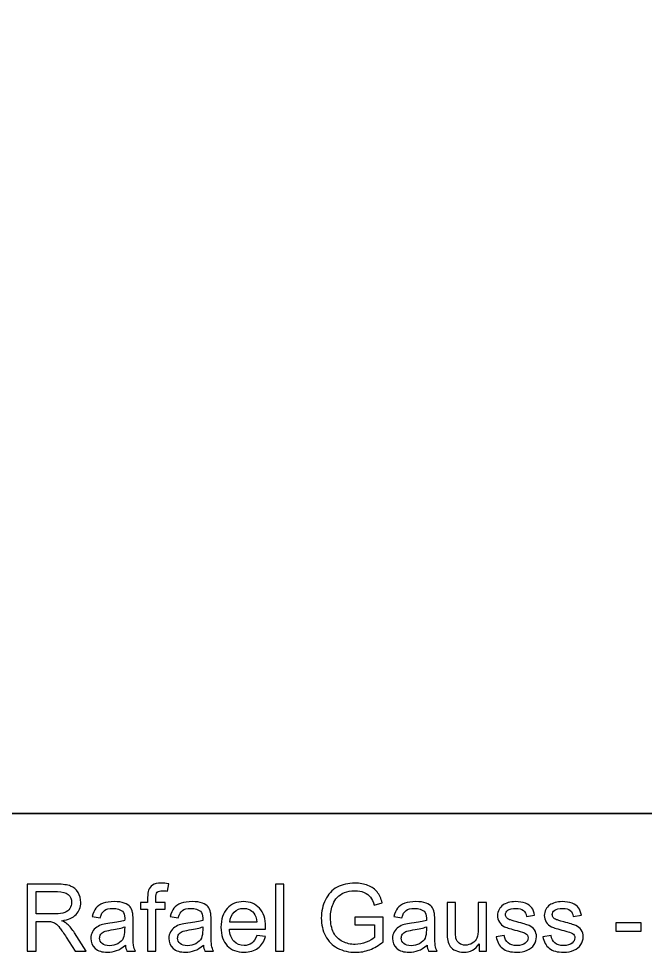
# Model space of a CAD drawing. Header units: centimetres. Extents: x -18.3 to 18.6, y -13.4 to 12.4.
# Drawn here: x -4.46 to -0.23, y -13.25 to -6.94 of the extents above; entities that cross this region are included whole.
import ezdxf

# ---------------------------------------------------------------- set-up
doc = ezdxf.new("R2010")
doc.units = ezdxf.units.CM
doc.header["$MEASUREMENT"] = 0
doc.layers.add('Camada 1', color=7, linetype='Continuous')
doc.layers.add('layer 1', color=7, linetype='Continuous')

msp = doc.modelspace()

# ---------------------------------------------------------------- linework, layer by layer
at = {"layer": 'Camada 1', "color": 250, "lineweight": 35}
for points in [[(-18.25491, 10.43513), (-18.15603, 11.52576), (-17.2489, 12.38719), (-16.15374, 12.38719), (-16.15374, 12.38719), (-16.15374, 12.38719), (12.33478, 12.38719), (12.33478, 12.38719), (12.33478, 12.38719), (13.49546, 12.38719), (14.44508, 11.41972), (14.44508, 10.23722), (14.44508, 10.23722), (14.44508, 10.23722), (14.43758, -10.43091), (14.43758, -10.43091)], [(14.44509, -10.36075), (14.34621, -11.45138), (13.43908, -12.31281), (12.34392, -12.31281), (12.34392, -12.31281), (12.34392, -12.31281), (-16.1446, -12.31281), (-16.1446, -12.31281), (-16.1446, -12.31281), (-17.30528, -12.31281), (-18.2549, -11.34534), (-18.2549, -10.16284), (-18.2549, -10.16284), (-18.2549, -10.16284), (-18.25491, 10.43513), (-18.25491, 10.43513)]]:
    msp.add_open_spline(points, degree=3, knots=[0, 0, 0, 0, 0.2, 0.2, 0.2, 0.2, 0.4, 0.4, 0.4, 0.4, 0.6, 0.6, 0.6, 0.6, 1, 1, 1, 1], dxfattribs=at)
at = {"layer": 'layer 1', "color": 251}
for points, knots in [([(-4.40631, -13.24419), (-4.40631, -13.24419), (-4.40631, -12.79103), (-4.40631, -12.79103), (-4.40631, -12.79103), (-4.40631, -12.79103), (-4.20547, -12.79103), (-4.20547, -12.79103), (-4.20547, -12.79103), (-4.16507, -12.79103), (-4.13437, -12.79514), (-4.11338, -12.80326), (-4.11338, -12.80326), (-4.09239, -12.81139), (-4.07561, -12.82573), (-4.06306, -12.8463), (-4.06306, -12.8463), (-4.05051, -12.86687), (-4.04429, -12.88965), (-4.04429, -12.91455), (-4.04429, -12.91455), (-4.04429, -12.94672), (-4.05473, -12.97383), (-4.07551, -12.99588), (-4.07551, -12.99588), (-4.09629, -13.01792), (-4.12836, -13.03185), (-4.17182, -13.03786), (-4.17182, -13.03786), (-4.15589, -13.04546), (-4.14386, -13.05305), (-4.13564, -13.06044), (-4.13564, -13.06044), (-4.11813, -13.07647), (-4.10156, -13.09662), (-4.08606, -13.12077), (-4.08606, -13.12077), (-4.08606, -13.12077), (-4.00768, -13.24419), (-4.00768, -13.24419), (-4.00768, -13.24419), (-4.00768, -13.24419), (-4.08258, -13.24419), (-4.08258, -13.24419), (-4.08258, -13.24419), (-4.08258, -13.24419), (-4.14249, -13.14989), (-4.14249, -13.14989), (-4.14249, -13.14989), (-4.1599, -13.12257), (-4.17435, -13.10179), (-4.18564, -13.08733), (-4.18564, -13.08733), (-4.19703, -13.07288), (-4.20715, -13.06286), (-4.21612, -13.05706), (-4.21612, -13.05706), (-4.22498, -13.05136), (-4.23416, -13.04735), (-4.24344, -13.04503), (-4.24344, -13.04503), (-4.25019, -13.04366), (-4.26127, -13.04292), (-4.27677, -13.04292), (-4.27677, -13.04292), (-4.27677, -13.04292), (-4.34618, -13.04292), (-4.34618, -13.04292), (-4.34618, -13.04292), (-4.34618, -13.04292), (-4.34618, -13.24419), (-4.34618, -13.24419), (-4.34618, -13.24419), (-4.34618, -13.24419), (-4.40631, -13.24419), (-4.40631, -13.24419)], [0, 0, 0, 0, 0.05, 0.05, 0.05, 0.05, 0.1, 0.1, 0.1, 0.1, 0.15, 0.15, 0.15, 0.15, 0.2, 0.2, 0.2, 0.2, 0.25, 0.25, 0.25, 0.25, 0.3, 0.3, 0.3, 0.3, 0.35, 0.35, 0.35, 0.35, 0.4, 0.4, 0.4, 0.4, 0.45, 0.45, 0.45, 0.45, 0.5, 0.5, 0.5, 0.5, 0.55, 0.55, 0.55, 0.55, 0.6, 0.6, 0.6, 0.6, 0.65, 0.65, 0.65, 0.65, 0.7, 0.7, 0.7, 0.7, 0.75, 0.75, 0.75, 0.75, 0.8, 0.8, 0.8, 0.8, 0.85, 0.85, 0.85, 0.85, 0.9, 0.9, 0.9, 0.9, 1, 1, 1, 1]), ([(-3.59218, -13.24419), (-3.59218, -13.24419), (-3.59218, -12.95875), (-3.59218, -12.95875), (-3.59218, -12.95875), (-3.59218, -12.95875), (-3.64154, -12.95875), (-3.64154, -12.95875), (-3.64154, -12.95875), (-3.64154, -12.95875), (-3.64154, -12.91571), (-3.64154, -12.91571), (-3.64154, -12.91571), (-3.64154, -12.91571), (-3.59218, -12.91571), (-3.59218, -12.91571), (-3.59218, -12.91571), (-3.59218, -12.91571), (-3.59218, -12.8809), (-3.59218, -12.8809), (-3.59218, -12.8809), (-3.59218, -12.85885), (-3.59028, -12.8425), (-3.58638, -12.83185), (-3.58638, -12.83185), (-3.581, -12.8175), (-3.57171, -12.80579), (-3.55821, -12.79683), (-3.55821, -12.79683), (-3.54481, -12.78786), (-3.52593, -12.78343), (-3.50167, -12.78343), (-3.50167, -12.78343), (-3.48595, -12.78343), (-3.46865, -12.78533), (-3.44967, -12.78902), (-3.44967, -12.78902), (-3.44967, -12.78902), (-3.458, -12.83776), (-3.458, -12.83776), (-3.458, -12.83776), (-3.4696, -12.83575), (-3.48047, -12.8347), (-3.49081, -12.8347), (-3.49081, -12.8347), (-3.50768, -12.8347), (-3.5196, -12.83828), (-3.52667, -12.84546), (-3.52667, -12.84546), (-3.53363, -12.85263), (-3.53711, -12.86603), (-3.53711, -12.88565), (-3.53711, -12.88565), (-3.53711, -12.88565), (-3.53711, -12.91571), (-3.53711, -12.91571), (-3.53711, -12.91571), (-3.53711, -12.91571), (-3.47319, -12.91571), (-3.47319, -12.91571), (-3.47319, -12.91571), (-3.47319, -12.91571), (-3.47319, -12.95875), (-3.47319, -12.95875), (-3.47319, -12.95875), (-3.47319, -12.95875), (-3.53648, -12.95875), (-3.53648, -12.95875), (-3.53648, -12.95875), (-3.53648, -12.95875), (-3.53648, -13.24419), (-3.53648, -13.24419), (-3.53648, -13.24419), (-3.53648, -13.24419), (-3.59218, -13.24419), (-3.59218, -13.24419)], [0, 0, 0, 0, 0.05, 0.05, 0.05, 0.05, 0.1, 0.1, 0.1, 0.1, 0.15, 0.15, 0.15, 0.15, 0.2, 0.2, 0.2, 0.2, 0.25, 0.25, 0.25, 0.25, 0.3, 0.3, 0.3, 0.3, 0.35, 0.35, 0.35, 0.35, 0.4, 0.4, 0.4, 0.4, 0.45, 0.45, 0.45, 0.45, 0.5, 0.5, 0.5, 0.5, 0.55, 0.55, 0.55, 0.55, 0.6, 0.6, 0.6, 0.6, 0.65, 0.65, 0.65, 0.65, 0.7, 0.7, 0.7, 0.7, 0.75, 0.75, 0.75, 0.75, 0.8, 0.8, 0.8, 0.8, 0.85, 0.85, 0.85, 0.85, 0.9, 0.9, 0.9, 0.9, 1, 1, 1, 1]), ([(-2.72689, -13.24419), (-2.72689, -13.24419), (-2.72689, -12.79103), (-2.72689, -12.79103), (-2.72689, -12.79103), (-2.72689, -12.79103), (-2.6712, -12.79103), (-2.6712, -12.79103), (-2.6712, -12.79103), (-2.6712, -12.79103), (-2.6712, -13.24419), (-2.6712, -13.24419), (-2.6712, -13.24419), (-2.6712, -13.24419), (-2.72689, -13.24419), (-2.72689, -13.24419)], [0, 0, 0, 0, 0.2, 0.2, 0.2, 0.2, 0.4, 0.4, 0.4, 0.4, 0.6, 0.6, 0.6, 0.6, 1, 1, 1, 1]), ([(-2.19019, -13.06634), (-2.19019, -13.06634), (-2.19019, -13.01318), (-2.19019, -13.01318), (-2.19019, -13.01318), (-2.19019, -13.01318), (-1.99842, -13.01318), (-1.99842, -13.01318), (-1.99842, -13.01318), (-1.99842, -13.01318), (-1.99842, -13.18111), (-1.99842, -13.18111), (-1.99842, -13.18111), (-2.02785, -13.20453), (-2.05823, -13.22225), (-2.08956, -13.23406), (-2.08956, -13.23406), (-2.12089, -13.24588), (-2.15306, -13.25178), (-2.18597, -13.25178), (-2.18597, -13.25178), (-2.23049, -13.25178), (-2.27089, -13.24229), (-2.30728, -13.2232), (-2.30728, -13.2232), (-2.34357, -13.20421), (-2.3711, -13.17657), (-2.38956, -13.1406), (-2.38956, -13.1406), (-2.40812, -13.10453), (-2.41741, -13.06423), (-2.41741, -13.01982), (-2.41741, -13.01982), (-2.41741, -12.97573), (-2.40823, -12.93459), (-2.38977, -12.8963), (-2.38977, -12.8963), (-2.37131, -12.85811), (-2.34483, -12.82974), (-2.31023, -12.81128), (-2.31023, -12.81128), (-2.27563, -12.79271), (-2.23576, -12.78343), (-2.19061, -12.78343), (-2.19061, -12.78343), (-2.15791, -12.78343), (-2.12827, -12.78871), (-2.10179, -12.79936), (-2.10179, -12.79936), (-2.07532, -12.81001), (-2.05454, -12.82478), (-2.03956, -12.84366), (-2.03956, -12.84366), (-2.02447, -12.86265), (-2.01308, -12.88744), (-2.00528, -12.91792), (-2.00528, -12.91792), (-2.00528, -12.91792), (-2.05939, -12.93269), (-2.05939, -12.93269), (-2.05939, -12.93269), (-2.06625, -12.9097), (-2.07469, -12.89155), (-2.08471, -12.87826), (-2.08471, -12.87826), (-2.09483, -12.86508), (-2.10918, -12.85453), (-2.12795, -12.84662), (-2.12795, -12.84662), (-2.14663, -12.83871), (-2.16741, -12.8347), (-2.1903, -12.8347), (-2.1903, -12.8347), (-2.21762, -12.8347), (-2.24125, -12.83892), (-2.26129, -12.84725), (-2.26129, -12.84725), (-2.28122, -12.85558), (-2.29726, -12.86655), (-2.3096, -12.88027), (-2.3096, -12.88027), (-2.32184, -12.89387), (-2.33133, -12.90885), (-2.33808, -12.9251), (-2.33808, -12.9251), (-2.34958, -12.95326), (-2.35538, -12.98364), (-2.35538, -13.01645), (-2.35538, -13.01645), (-2.35538, -13.05695), (-2.34842, -13.09081), (-2.3346, -13.11814), (-2.3346, -13.11814), (-2.32068, -13.14535), (-2.30042, -13.1656), (-2.27395, -13.17879), (-2.27395, -13.17879), (-2.24736, -13.19197), (-2.2192, -13.19862), (-2.18935, -13.19862), (-2.18935, -13.19862), (-2.1634, -13.19862), (-2.13808, -13.19356), (-2.1134, -13.18354), (-2.1134, -13.18354), (-2.08871, -13.17341), (-2.07004, -13.16276), (-2.05728, -13.15126), (-2.05728, -13.15126), (-2.05728, -13.15126), (-2.05728, -13.06634), (-2.05728, -13.06634), (-2.05728, -13.06634), (-2.05728, -13.06634), (-2.19019, -13.06634), (-2.19019, -13.06634)], [0, 0, 0, 0, 0.0333333, 0.0333333, 0.0333333, 0.0333333, 0.0666667, 0.0666667, 0.0666667, 0.0666667, 0.1, 0.1, 0.1, 0.1, 0.1333333, 0.1333333, 0.1333333, 0.1333333, 0.1666667, 0.1666667, 0.1666667, 0.1666667, 0.2, 0.2, 0.2, 0.2, 0.2333333, 0.2333333, 0.2333333, 0.2333333, 0.2666667, 0.2666667, 0.2666667, 0.2666667, 0.3, 0.3, 0.3, 0.3, 0.3333333, 0.3333333, 0.3333333, 0.3333333, 0.3666667, 0.3666667, 0.3666667, 0.3666667, 0.4, 0.4, 0.4, 0.4, 0.4333333, 0.4333333, 0.4333333, 0.4333333, 0.4666667, 0.4666667, 0.4666667, 0.4666667, 0.5, 0.5, 0.5, 0.5, 0.5333333, 0.5333333, 0.5333333, 0.5333333, 0.5666667, 0.5666667, 0.5666667, 0.5666667, 0.6, 0.6, 0.6, 0.6, 0.6333333, 0.6333333, 0.6333333, 0.6333333, 0.6666667, 0.6666667, 0.6666667, 0.6666667, 0.7, 0.7, 0.7, 0.7, 0.7333333, 0.7333333, 0.7333333, 0.7333333, 0.7666667, 0.7666667, 0.7666667, 0.7666667, 0.8, 0.8, 0.8, 0.8, 0.8333333, 0.8333333, 0.8333333, 0.8333333, 0.8666667, 0.8666667, 0.8666667, 0.8666667, 0.9, 0.9, 0.9, 0.9, 0.9333333, 0.9333333, 0.9333333, 0.9333333, 1, 1, 1, 1]), ([(-4.34618, -12.99103), (-4.34618, -12.99103), (-4.21749, -12.99103), (-4.21749, -12.99103), (-4.21749, -12.99103), (-4.19007, -12.99103), (-4.16876, -12.98818), (-4.15336, -12.98248), (-4.15336, -12.98248), (-4.13796, -12.97689), (-4.12625, -12.96782), (-4.11834, -12.95527), (-4.11834, -12.95527), (-4.11032, -12.94282), (-4.10631, -12.92932), (-4.10631, -12.91465), (-4.10631, -12.91465), (-4.10631, -12.89324), (-4.11401, -12.87552), (-4.12952, -12.8617), (-4.12952, -12.8617), (-4.14502, -12.84788), (-4.1695, -12.84103), (-4.20294, -12.84103), (-4.20294, -12.84103), (-4.20294, -12.84103), (-4.34618, -12.84103), (-4.34618, -12.84103), (-4.34618, -12.84103), (-4.34618, -12.84103), (-4.34618, -12.99103), (-4.34618, -12.99103)], [0, 0, 0, 0, 0.1111111, 0.1111111, 0.1111111, 0.1111111, 0.2222222, 0.2222222, 0.2222222, 0.2222222, 0.3333333, 0.3333333, 0.3333333, 0.3333333, 0.4444444, 0.4444444, 0.4444444, 0.4444444, 0.5555556, 0.5555556, 0.5555556, 0.5555556, 0.6666667, 0.6666667, 0.6666667, 0.6666667, 0.7777778, 0.7777778, 0.7777778, 0.7777778, 1, 1, 1, 1]), ([(-3.74291, -13.20305), (-3.76359, -13.22067), (-3.78352, -13.23301), (-3.80262, -13.24029), (-3.80262, -13.24029), (-3.82171, -13.24757), (-3.84217, -13.25115), (-3.86411, -13.25115), (-3.86411, -13.25115), (-3.90019, -13.25115), (-3.92793, -13.2424), (-3.94734, -13.22478), (-3.94734, -13.22478), (-3.96675, -13.20727), (-3.97646, -13.1848), (-3.97646, -13.15748), (-3.97646, -13.15748), (-3.97646, -13.14145), (-3.97276, -13.12679), (-3.96548, -13.11349), (-3.96548, -13.11349), (-3.9581, -13.1002), (-3.9485, -13.08965), (-3.93669, -13.08164), (-3.93669, -13.08164), (-3.92477, -13.07362), (-3.91148, -13.0675), (-3.8966, -13.06339), (-3.8966, -13.06339), (-3.88563, -13.06054), (-3.86907, -13.0578), (-3.84703, -13.05506), (-3.84703, -13.05506), (-3.80209, -13.04978), (-3.76886, -13.04335), (-3.74766, -13.03596), (-3.74766, -13.03596), (-3.74745, -13.02837), (-3.74734, -13.02352), (-3.74734, -13.02151), (-3.74734, -13.02151), (-3.74734, -12.99894), (-3.75262, -12.98301), (-3.76316, -12.97373), (-3.76316, -12.97373), (-3.77741, -12.96117), (-3.79861, -12.95495), (-3.82667, -12.95495), (-3.82667, -12.95495), (-3.85293, -12.95495), (-3.87234, -12.95959), (-3.88479, -12.96877), (-3.88479, -12.96877), (-3.89734, -12.97795), (-3.90652, -12.99419), (-3.91253, -13.01761), (-3.91253, -13.01761), (-3.91253, -13.01761), (-3.96696, -13.01001), (-3.96696, -13.01001), (-3.96696, -13.01001), (-3.962, -12.9867), (-3.95388, -12.96782), (-3.94249, -12.95347), (-3.94249, -12.95347), (-3.9311, -12.93913), (-3.91464, -12.92816), (-3.89312, -12.92035), (-3.89312, -12.92035), (-3.87171, -12.91265), (-3.84671, -12.90875), (-3.81844, -12.90875), (-3.81844, -12.90875), (-3.79038, -12.90875), (-3.76749, -12.91202), (-3.74987, -12.91866), (-3.74987, -12.91866), (-3.73236, -12.92531), (-3.71939, -12.93354), (-3.71116, -12.94356), (-3.71116, -12.94356), (-3.70293, -12.95358), (-3.69713, -12.96624), (-3.69376, -12.98153), (-3.69376, -12.98153), (-3.69196, -12.99103), (-3.69101, -13.00811), (-3.69101, -13.03269), (-3.69101, -13.03269), (-3.69101, -13.03269), (-3.69101, -13.10653), (-3.69101, -13.10653), (-3.69101, -13.10653), (-3.69101, -13.15811), (-3.68985, -13.19071), (-3.68753, -13.20453), (-3.68753, -13.20453), (-3.68532, -13.21835), (-3.68068, -13.23153), (-3.67392, -13.24419), (-3.67392, -13.24419), (-3.67392, -13.24419), (-3.73215, -13.24419), (-3.73215, -13.24419), (-3.73215, -13.24419), (-3.73774, -13.23248), (-3.74133, -13.21877), (-3.74291, -13.20305)], [0, 0, 0, 0, 0.0357143, 0.0357143, 0.0357143, 0.0357143, 0.0714286, 0.0714286, 0.0714286, 0.0714286, 0.1071429, 0.1071429, 0.1071429, 0.1071429, 0.1428571, 0.1428571, 0.1428571, 0.1428571, 0.1785714, 0.1785714, 0.1785714, 0.1785714, 0.2142857, 0.2142857, 0.2142857, 0.2142857, 0.25, 0.25, 0.25, 0.25, 0.2857143, 0.2857143, 0.2857143, 0.2857143, 0.3214286, 0.3214286, 0.3214286, 0.3214286, 0.3571429, 0.3571429, 0.3571429, 0.3571429, 0.3928571, 0.3928571, 0.3928571, 0.3928571, 0.4285714, 0.4285714, 0.4285714, 0.4285714, 0.4642857, 0.4642857, 0.4642857, 0.4642857, 0.5, 0.5, 0.5, 0.5, 0.5357143, 0.5357143, 0.5357143, 0.5357143, 0.5714286, 0.5714286, 0.5714286, 0.5714286, 0.6071429, 0.6071429, 0.6071429, 0.6071429, 0.6428571, 0.6428571, 0.6428571, 0.6428571, 0.6785714, 0.6785714, 0.6785714, 0.6785714, 0.7142857, 0.7142857, 0.7142857, 0.7142857, 0.75, 0.75, 0.75, 0.75, 0.7857143, 0.7857143, 0.7857143, 0.7857143, 0.8214286, 0.8214286, 0.8214286, 0.8214286, 0.8571429, 0.8571429, 0.8571429, 0.8571429, 0.8928571, 0.8928571, 0.8928571, 0.8928571, 0.9285714, 0.9285714, 0.9285714, 0.9285714, 1, 1, 1, 1]), ([(-3.21507, -13.20305), (-3.23575, -13.22067), (-3.25568, -13.23301), (-3.27478, -13.24029), (-3.27478, -13.24029), (-3.29387, -13.24757), (-3.31433, -13.25115), (-3.33627, -13.25115), (-3.33627, -13.25115), (-3.37235, -13.25115), (-3.40009, -13.2424), (-3.4195, -13.22478), (-3.4195, -13.22478), (-3.43891, -13.20727), (-3.44862, -13.1848), (-3.44862, -13.15748), (-3.44862, -13.15748), (-3.44862, -13.14145), (-3.44492, -13.12679), (-3.43764, -13.11349), (-3.43764, -13.11349), (-3.43026, -13.1002), (-3.42066, -13.08965), (-3.40885, -13.08164), (-3.40885, -13.08164), (-3.39693, -13.07362), (-3.38364, -13.0675), (-3.36876, -13.06339), (-3.36876, -13.06339), (-3.35779, -13.06054), (-3.34123, -13.0578), (-3.31919, -13.05506), (-3.31919, -13.05506), (-3.27425, -13.04978), (-3.24102, -13.04335), (-3.21982, -13.03596), (-3.21982, -13.03596), (-3.21961, -13.02837), (-3.2195, -13.02352), (-3.2195, -13.02151), (-3.2195, -13.02151), (-3.2195, -12.99894), (-3.22478, -12.98301), (-3.23532, -12.97373), (-3.23532, -12.97373), (-3.24957, -12.96117), (-3.27077, -12.95495), (-3.29883, -12.95495), (-3.29883, -12.95495), (-3.32509, -12.95495), (-3.3445, -12.95959), (-3.35695, -12.96877), (-3.35695, -12.96877), (-3.3695, -12.97795), (-3.37868, -12.99419), (-3.38469, -13.01761), (-3.38469, -13.01761), (-3.38469, -13.01761), (-3.43912, -13.01001), (-3.43912, -13.01001), (-3.43912, -13.01001), (-3.43416, -12.9867), (-3.42604, -12.96782), (-3.41465, -12.95347), (-3.41465, -12.95347), (-3.40326, -12.93913), (-3.3868, -12.92816), (-3.36528, -12.92035), (-3.36528, -12.92035), (-3.34387, -12.91265), (-3.31887, -12.90875), (-3.2906, -12.90875), (-3.2906, -12.90875), (-3.26254, -12.90875), (-3.23965, -12.91202), (-3.22203, -12.91866), (-3.22203, -12.91866), (-3.20452, -12.92531), (-3.19155, -12.93354), (-3.18332, -12.94356), (-3.18332, -12.94356), (-3.17509, -12.95358), (-3.16929, -12.96624), (-3.16592, -12.98153), (-3.16592, -12.98153), (-3.16412, -12.99103), (-3.16317, -13.00811), (-3.16317, -13.03269), (-3.16317, -13.03269), (-3.16317, -13.03269), (-3.16317, -13.10653), (-3.16317, -13.10653), (-3.16317, -13.10653), (-3.16317, -13.15811), (-3.16201, -13.19071), (-3.15969, -13.20453), (-3.15969, -13.20453), (-3.15748, -13.21835), (-3.15284, -13.23153), (-3.14608, -13.24419), (-3.14608, -13.24419), (-3.14608, -13.24419), (-3.20431, -13.24419), (-3.20431, -13.24419), (-3.20431, -13.24419), (-3.2099, -13.23248), (-3.21349, -13.21877), (-3.21507, -13.20305)], [0, 0, 0, 0, 0.0357143, 0.0357143, 0.0357143, 0.0357143, 0.0714286, 0.0714286, 0.0714286, 0.0714286, 0.1071429, 0.1071429, 0.1071429, 0.1071429, 0.1428571, 0.1428571, 0.1428571, 0.1428571, 0.1785714, 0.1785714, 0.1785714, 0.1785714, 0.2142857, 0.2142857, 0.2142857, 0.2142857, 0.25, 0.25, 0.25, 0.25, 0.2857143, 0.2857143, 0.2857143, 0.2857143, 0.3214286, 0.3214286, 0.3214286, 0.3214286, 0.3571429, 0.3571429, 0.3571429, 0.3571429, 0.3928571, 0.3928571, 0.3928571, 0.3928571, 0.4285714, 0.4285714, 0.4285714, 0.4285714, 0.4642857, 0.4642857, 0.4642857, 0.4642857, 0.5, 0.5, 0.5, 0.5, 0.5357143, 0.5357143, 0.5357143, 0.5357143, 0.5714286, 0.5714286, 0.5714286, 0.5714286, 0.6071429, 0.6071429, 0.6071429, 0.6071429, 0.6428571, 0.6428571, 0.6428571, 0.6428571, 0.6785714, 0.6785714, 0.6785714, 0.6785714, 0.7142857, 0.7142857, 0.7142857, 0.7142857, 0.75, 0.75, 0.75, 0.75, 0.7857143, 0.7857143, 0.7857143, 0.7857143, 0.8214286, 0.8214286, 0.8214286, 0.8214286, 0.8571429, 0.8571429, 0.8571429, 0.8571429, 0.8928571, 0.8928571, 0.8928571, 0.8928571, 0.9285714, 0.9285714, 0.9285714, 0.9285714, 1, 1, 1, 1]), ([(-2.85358, -13.13786), (-2.85358, -13.13786), (-2.79598, -13.14546), (-2.79598, -13.14546), (-2.79598, -13.14546), (-2.80495, -13.17889), (-2.82172, -13.20495), (-2.84619, -13.22341), (-2.84619, -13.22341), (-2.87067, -13.24187), (-2.90189, -13.25115), (-2.93997, -13.25115), (-2.93997, -13.25115), (-2.98786, -13.25115), (-3.02583, -13.23638), (-3.05389, -13.20685), (-3.05389, -13.20685), (-3.08195, -13.17742), (-3.09598, -13.13596), (-3.09598, -13.08269), (-3.09598, -13.08269), (-3.09598, -13.02763), (-3.08185, -12.9848), (-3.05347, -12.95442), (-3.05347, -12.95442), (-3.0251, -12.92394), (-2.98828, -12.90875), (-2.94303, -12.90875), (-2.94303, -12.90875), (-2.89925, -12.90875), (-2.86349, -12.92362), (-2.83575, -12.95347), (-2.83575, -12.95347), (-2.80801, -12.98333), (-2.79408, -13.02531), (-2.79408, -13.07942), (-2.79408, -13.07942), (-2.79408, -13.08269), (-2.79419, -13.08765), (-2.7944, -13.09419), (-2.7944, -13.09419), (-2.7944, -13.09419), (-3.03902, -13.09419), (-3.03902, -13.09419), (-3.03902, -13.09419), (-3.03691, -13.13016), (-3.02678, -13.1578), (-3.00843, -13.17689), (-3.00843, -13.17689), (-2.99018, -13.19598), (-2.96729, -13.20558), (-2.93997, -13.20558), (-2.93997, -13.20558), (-2.91961, -13.20558), (-2.90221, -13.2002), (-2.88786, -13.18944), (-2.88786, -13.18944), (-2.87341, -13.17868), (-2.86202, -13.16149), (-2.85358, -13.13786)], [0, 0, 0, 0, 0.0625, 0.0625, 0.0625, 0.0625, 0.125, 0.125, 0.125, 0.125, 0.1875, 0.1875, 0.1875, 0.1875, 0.25, 0.25, 0.25, 0.25, 0.3125, 0.3125, 0.3125, 0.3125, 0.375, 0.375, 0.375, 0.375, 0.4375, 0.4375, 0.4375, 0.4375, 0.5, 0.5, 0.5, 0.5, 0.5625, 0.5625, 0.5625, 0.5625, 0.625, 0.625, 0.625, 0.625, 0.6875, 0.6875, 0.6875, 0.6875, 0.75, 0.75, 0.75, 0.75, 0.8125, 0.8125, 0.8125, 0.8125, 0.875, 0.875, 0.875, 0.875, 1, 1, 1, 1]), ([(-1.70232, -13.20305), (-1.723, -13.22067), (-1.74293, -13.23301), (-1.76203, -13.24029), (-1.76203, -13.24029), (-1.78112, -13.24757), (-1.80158, -13.25115), (-1.82352, -13.25115), (-1.82352, -13.25115), (-1.8596, -13.25115), (-1.88734, -13.2424), (-1.90675, -13.22478), (-1.90675, -13.22478), (-1.92616, -13.20727), (-1.93587, -13.1848), (-1.93587, -13.15748), (-1.93587, -13.15748), (-1.93587, -13.14145), (-1.93217, -13.12679), (-1.92489, -13.11349), (-1.92489, -13.11349), (-1.91751, -13.1002), (-1.90791, -13.08965), (-1.8961, -13.08164), (-1.8961, -13.08164), (-1.88418, -13.07362), (-1.87089, -13.0675), (-1.85601, -13.06339), (-1.85601, -13.06339), (-1.84504, -13.06054), (-1.82848, -13.0578), (-1.80644, -13.05506), (-1.80644, -13.05506), (-1.7615, -13.04978), (-1.72827, -13.04335), (-1.70707, -13.03596), (-1.70707, -13.03596), (-1.70686, -13.02837), (-1.70675, -13.02352), (-1.70675, -13.02151), (-1.70675, -13.02151), (-1.70675, -12.99894), (-1.71203, -12.98301), (-1.72257, -12.97373), (-1.72257, -12.97373), (-1.73682, -12.96117), (-1.75802, -12.95495), (-1.78608, -12.95495), (-1.78608, -12.95495), (-1.81234, -12.95495), (-1.83175, -12.95959), (-1.8442, -12.96877), (-1.8442, -12.96877), (-1.85675, -12.97795), (-1.86593, -12.99419), (-1.87194, -13.01761), (-1.87194, -13.01761), (-1.87194, -13.01761), (-1.92637, -13.01001), (-1.92637, -13.01001), (-1.92637, -13.01001), (-1.92141, -12.9867), (-1.91329, -12.96782), (-1.9019, -12.95347), (-1.9019, -12.95347), (-1.89051, -12.93913), (-1.87405, -12.92816), (-1.85253, -12.92035), (-1.85253, -12.92035), (-1.83112, -12.91265), (-1.80612, -12.90875), (-1.77785, -12.90875), (-1.77785, -12.90875), (-1.74979, -12.90875), (-1.7269, -12.91202), (-1.70928, -12.91866), (-1.70928, -12.91866), (-1.69177, -12.92531), (-1.6788, -12.93354), (-1.67057, -12.94356), (-1.67057, -12.94356), (-1.66234, -12.95358), (-1.65654, -12.96624), (-1.65317, -12.98153), (-1.65317, -12.98153), (-1.65137, -12.99103), (-1.65042, -13.00811), (-1.65042, -13.03269), (-1.65042, -13.03269), (-1.65042, -13.03269), (-1.65042, -13.10653), (-1.65042, -13.10653), (-1.65042, -13.10653), (-1.65042, -13.15811), (-1.64926, -13.19071), (-1.64694, -13.20453), (-1.64694, -13.20453), (-1.64473, -13.21835), (-1.64009, -13.23153), (-1.63333, -13.24419), (-1.63333, -13.24419), (-1.63333, -13.24419), (-1.69156, -13.24419), (-1.69156, -13.24419), (-1.69156, -13.24419), (-1.69715, -13.23248), (-1.70074, -13.21877), (-1.70232, -13.20305)], [0, 0, 0, 0, 0.0357143, 0.0357143, 0.0357143, 0.0357143, 0.0714286, 0.0714286, 0.0714286, 0.0714286, 0.1071429, 0.1071429, 0.1071429, 0.1071429, 0.1428571, 0.1428571, 0.1428571, 0.1428571, 0.1785714, 0.1785714, 0.1785714, 0.1785714, 0.2142857, 0.2142857, 0.2142857, 0.2142857, 0.25, 0.25, 0.25, 0.25, 0.2857143, 0.2857143, 0.2857143, 0.2857143, 0.3214286, 0.3214286, 0.3214286, 0.3214286, 0.3571429, 0.3571429, 0.3571429, 0.3571429, 0.3928571, 0.3928571, 0.3928571, 0.3928571, 0.4285714, 0.4285714, 0.4285714, 0.4285714, 0.4642857, 0.4642857, 0.4642857, 0.4642857, 0.5, 0.5, 0.5, 0.5, 0.5357143, 0.5357143, 0.5357143, 0.5357143, 0.5714286, 0.5714286, 0.5714286, 0.5714286, 0.6071429, 0.6071429, 0.6071429, 0.6071429, 0.6428571, 0.6428571, 0.6428571, 0.6428571, 0.6785714, 0.6785714, 0.6785714, 0.6785714, 0.7142857, 0.7142857, 0.7142857, 0.7142857, 0.75, 0.75, 0.75, 0.75, 0.7857143, 0.7857143, 0.7857143, 0.7857143, 0.8214286, 0.8214286, 0.8214286, 0.8214286, 0.8571429, 0.8571429, 0.8571429, 0.8571429, 0.8928571, 0.8928571, 0.8928571, 0.8928571, 0.9285714, 0.9285714, 0.9285714, 0.9285714, 1, 1, 1, 1]), ([(-1.35032, -13.24419), (-1.35032, -13.24419), (-1.35032, -13.19535), (-1.35032, -13.19535), (-1.35032, -13.19535), (-1.37585, -13.23259), (-1.41045, -13.25115), (-1.45422, -13.25115), (-1.45422, -13.25115), (-1.47353, -13.25115), (-1.49157, -13.24746), (-1.50834, -13.24008), (-1.50834, -13.24008), (-1.52511, -13.23259), (-1.53756, -13.2233), (-1.54568, -13.21212), (-1.54568, -13.21212), (-1.5538, -13.20084), (-1.5595, -13.18712), (-1.56277, -13.17088), (-1.56277, -13.17088), (-1.56498, -13.15991), (-1.56614, -13.14261), (-1.56614, -13.11898), (-1.56614, -13.11898), (-1.56614, -13.11898), (-1.56614, -12.91571), (-1.56614, -12.91571), (-1.56614, -12.91571), (-1.56614, -12.91571), (-1.51045, -12.91571), (-1.51045, -12.91571), (-1.51045, -12.91571), (-1.51045, -12.91571), (-1.51045, -13.09746), (-1.51045, -13.09746), (-1.51045, -13.09746), (-1.51045, -13.12647), (-1.50929, -13.14609), (-1.50707, -13.15611), (-1.50707, -13.15611), (-1.50359, -13.17077), (-1.49621, -13.18216), (-1.48481, -13.1905), (-1.48481, -13.1905), (-1.47353, -13.19883), (-1.4596, -13.20305), (-1.44294, -13.20305), (-1.44294, -13.20305), (-1.42627, -13.20305), (-1.41066, -13.19883), (-1.3961, -13.19029), (-1.3961, -13.19029), (-1.38155, -13.18174), (-1.37121, -13.17003), (-1.36509, -13.15537), (-1.36509, -13.15537), (-1.35908, -13.14071), (-1.35602, -13.1193), (-1.35602, -13.09134), (-1.35602, -13.09134), (-1.35602, -13.09134), (-1.35602, -12.91571), (-1.35602, -12.91571), (-1.35602, -12.91571), (-1.35602, -12.91571), (-1.30032, -12.91571), (-1.30032, -12.91571), (-1.30032, -12.91571), (-1.30032, -12.91571), (-1.30032, -13.24419), (-1.30032, -13.24419), (-1.30032, -13.24419), (-1.30032, -13.24419), (-1.35032, -13.24419), (-1.35032, -13.24419)], [0, 0, 0, 0, 0.05, 0.05, 0.05, 0.05, 0.1, 0.1, 0.1, 0.1, 0.15, 0.15, 0.15, 0.15, 0.2, 0.2, 0.2, 0.2, 0.25, 0.25, 0.25, 0.25, 0.3, 0.3, 0.3, 0.3, 0.35, 0.35, 0.35, 0.35, 0.4, 0.4, 0.4, 0.4, 0.45, 0.45, 0.45, 0.45, 0.5, 0.5, 0.5, 0.5, 0.55, 0.55, 0.55, 0.55, 0.6, 0.6, 0.6, 0.6, 0.65, 0.65, 0.65, 0.65, 0.7, 0.7, 0.7, 0.7, 0.75, 0.75, 0.75, 0.75, 0.8, 0.8, 0.8, 0.8, 0.85, 0.85, 0.85, 0.85, 0.9, 0.9, 0.9, 0.9, 1, 1, 1, 1]), ([(-1.23503, -13.14609), (-1.23503, -13.14609), (-1.17997, -13.13723), (-1.17997, -13.13723), (-1.17997, -13.13723), (-1.17691, -13.15927), (-1.16826, -13.17615), (-1.15412, -13.18797), (-1.15412, -13.18797), (-1.13999, -13.19968), (-1.12016, -13.20558), (-1.09484, -13.20558), (-1.09484, -13.20558), (-1.06921, -13.20558), (-1.05022, -13.20041), (-1.03777, -13.18997), (-1.03777, -13.18997), (-1.02543, -13.17963), (-1.01921, -13.1674), (-1.01921, -13.15337), (-1.01921, -13.15337), (-1.01921, -13.14081), (-1.0248, -13.1309), (-1.03587, -13.12373), (-1.03587, -13.12373), (-1.04368, -13.11877), (-1.06267, -13.11254), (-1.09284, -13.10484), (-1.09284, -13.10484), (-1.13355, -13.09461), (-1.16172, -13.08575), (-1.17754, -13.07826), (-1.17754, -13.07826), (-1.19326, -13.07067), (-1.20518, -13.06033), (-1.2133, -13.04704), (-1.2133, -13.04704), (-1.22142, -13.03385), (-1.22554, -13.01919), (-1.22554, -13.00316), (-1.22554, -13.00316), (-1.22554, -12.98849), (-1.22216, -12.97499), (-1.21552, -12.96255), (-1.21552, -12.96255), (-1.20876, -12.9501), (-1.19969, -12.93976), (-1.18819, -12.93153), (-1.18819, -12.93153), (-1.17954, -12.9252), (-1.16773, -12.91982), (-1.15286, -12.91539), (-1.15286, -12.91539), (-1.13788, -12.91096), (-1.12195, -12.90875), (-1.10486, -12.90875), (-1.10486, -12.90875), (-1.07912, -12.90875), (-1.05655, -12.91244), (-1.03714, -12.91993), (-1.03714, -12.91993), (-1.01763, -12.92731), (-1.00328, -12.93744), (-0.994, -12.9501), (-0.994, -12.9501), (-0.98482, -12.96286), (-0.97838, -12.97984), (-0.9749, -13.00115), (-0.9749, -13.00115), (-0.9749, -13.00115), (-1.02933, -13.00875), (-1.02933, -13.00875), (-1.02933, -13.00875), (-1.03176, -12.99166), (-1.03893, -12.97826), (-1.05075, -12.96866), (-1.05075, -12.96866), (-1.06256, -12.95906), (-1.07923, -12.95432), (-1.10085, -12.95432), (-1.10085, -12.95432), (-1.12627, -12.95432), (-1.14452, -12.95854), (-1.15539, -12.96698), (-1.15539, -12.96698), (-1.16625, -12.97541), (-1.17174, -12.98533), (-1.17174, -12.99662), (-1.17174, -12.99662), (-1.17174, -13.00379), (-1.16952, -13.01033), (-1.16499, -13.01613), (-1.16499, -13.01613), (-1.16045, -13.02204), (-1.15338, -13.027), (-1.14368, -13.0309), (-1.14368, -13.0309), (-1.13809, -13.03301), (-1.12184, -13.03776), (-1.09463, -13.04514), (-1.09463, -13.04514), (-1.05539, -13.05558), (-1.02796, -13.06423), (-1.01235, -13.07088), (-1.01235, -13.07088), (-0.99674, -13.07752), (-0.9845, -13.08733), (-0.97564, -13.09999), (-0.97564, -13.09999), (-0.96668, -13.11276), (-0.96225, -13.12858), (-0.96225, -13.14757), (-0.96225, -13.14757), (-0.96225, -13.16603), (-0.96763, -13.18343), (-0.97849, -13.19978), (-0.97849, -13.19978), (-0.98936, -13.21613), (-1.00497, -13.22879), (-1.02533, -13.23776), (-1.02533, -13.23776), (-1.04579, -13.24672), (-1.06889, -13.25115), (-1.09463, -13.25115), (-1.09463, -13.25115), (-1.13725, -13.25115), (-1.16984, -13.24229), (-1.1922, -13.22468), (-1.1922, -13.22468), (-1.21457, -13.20695), (-1.22881, -13.18079), (-1.23503, -13.14609)], [0, 0, 0, 0, 0.0294118, 0.0294118, 0.0294118, 0.0294118, 0.0588235, 0.0588235, 0.0588235, 0.0588235, 0.0882353, 0.0882353, 0.0882353, 0.0882353, 0.1176471, 0.1176471, 0.1176471, 0.1176471, 0.1470588, 0.1470588, 0.1470588, 0.1470588, 0.1764706, 0.1764706, 0.1764706, 0.1764706, 0.2058824, 0.2058824, 0.2058824, 0.2058824, 0.2352941, 0.2352941, 0.2352941, 0.2352941, 0.2647059, 0.2647059, 0.2647059, 0.2647059, 0.2941176, 0.2941176, 0.2941176, 0.2941176, 0.3235294, 0.3235294, 0.3235294, 0.3235294, 0.3529412, 0.3529412, 0.3529412, 0.3529412, 0.3823529, 0.3823529, 0.3823529, 0.3823529, 0.4117647, 0.4117647, 0.4117647, 0.4117647, 0.4411765, 0.4411765, 0.4411765, 0.4411765, 0.4705882, 0.4705882, 0.4705882, 0.4705882, 0.5, 0.5, 0.5, 0.5, 0.5294118, 0.5294118, 0.5294118, 0.5294118, 0.5588235, 0.5588235, 0.5588235, 0.5588235, 0.5882353, 0.5882353, 0.5882353, 0.5882353, 0.6176471, 0.6176471, 0.6176471, 0.6176471, 0.6470588, 0.6470588, 0.6470588, 0.6470588, 0.6764706, 0.6764706, 0.6764706, 0.6764706, 0.7058824, 0.7058824, 0.7058824, 0.7058824, 0.7352941, 0.7352941, 0.7352941, 0.7352941, 0.7647059, 0.7647059, 0.7647059, 0.7647059, 0.7941176, 0.7941176, 0.7941176, 0.7941176, 0.8235294, 0.8235294, 0.8235294, 0.8235294, 0.8529412, 0.8529412, 0.8529412, 0.8529412, 0.8823529, 0.8823529, 0.8823529, 0.8823529, 0.9117647, 0.9117647, 0.9117647, 0.9117647, 0.9411765, 0.9411765, 0.9411765, 0.9411765, 1, 1, 1, 1]), ([(-0.91858, -13.14609), (-0.91858, -13.14609), (-0.86352, -13.13723), (-0.86352, -13.13723), (-0.86352, -13.13723), (-0.86046, -13.15927), (-0.85181, -13.17615), (-0.83767, -13.18797), (-0.83767, -13.18797), (-0.82354, -13.19968), (-0.80371, -13.20558), (-0.77839, -13.20558), (-0.77839, -13.20558), (-0.75276, -13.20558), (-0.73377, -13.20041), (-0.72132, -13.18997), (-0.72132, -13.18997), (-0.70898, -13.17963), (-0.70276, -13.1674), (-0.70276, -13.15337), (-0.70276, -13.15337), (-0.70276, -13.14081), (-0.70835, -13.1309), (-0.71942, -13.12373), (-0.71942, -13.12373), (-0.72723, -13.11877), (-0.74622, -13.11254), (-0.77639, -13.10484), (-0.77639, -13.10484), (-0.8171, -13.09461), (-0.84527, -13.08575), (-0.86109, -13.07826), (-0.86109, -13.07826), (-0.87681, -13.07067), (-0.88873, -13.06033), (-0.89685, -13.04704), (-0.89685, -13.04704), (-0.90497, -13.03385), (-0.90909, -13.01919), (-0.90909, -13.00316), (-0.90909, -13.00316), (-0.90909, -12.98849), (-0.90571, -12.97499), (-0.89907, -12.96255), (-0.89907, -12.96255), (-0.89231, -12.9501), (-0.88324, -12.93976), (-0.87174, -12.93153), (-0.87174, -12.93153), (-0.86309, -12.9252), (-0.85128, -12.91982), (-0.83641, -12.91539), (-0.83641, -12.91539), (-0.82143, -12.91096), (-0.8055, -12.90875), (-0.78841, -12.90875), (-0.78841, -12.90875), (-0.76267, -12.90875), (-0.7401, -12.91244), (-0.72069, -12.91993), (-0.72069, -12.91993), (-0.70118, -12.92731), (-0.68683, -12.93744), (-0.67755, -12.9501), (-0.67755, -12.9501), (-0.66837, -12.96286), (-0.66193, -12.97984), (-0.65845, -13.00115), (-0.65845, -13.00115), (-0.65845, -13.00115), (-0.71288, -13.00875), (-0.71288, -13.00875), (-0.71288, -13.00875), (-0.71531, -12.99166), (-0.72248, -12.97826), (-0.7343, -12.96866), (-0.7343, -12.96866), (-0.74611, -12.95906), (-0.76278, -12.95432), (-0.7844, -12.95432), (-0.7844, -12.95432), (-0.80982, -12.95432), (-0.82807, -12.95854), (-0.83894, -12.96698), (-0.83894, -12.96698), (-0.8498, -12.97541), (-0.85529, -12.98533), (-0.85529, -12.99662), (-0.85529, -12.99662), (-0.85529, -13.00379), (-0.85307, -13.01033), (-0.84854, -13.01613), (-0.84854, -13.01613), (-0.844, -13.02204), (-0.83693, -13.027), (-0.82723, -13.0309), (-0.82723, -13.0309), (-0.82164, -13.03301), (-0.80539, -13.03776), (-0.77818, -13.04514), (-0.77818, -13.04514), (-0.73894, -13.05558), (-0.71151, -13.06423), (-0.6959, -13.07088), (-0.6959, -13.07088), (-0.68029, -13.07752), (-0.66805, -13.08733), (-0.65919, -13.09999), (-0.65919, -13.09999), (-0.65023, -13.11276), (-0.6458, -13.12858), (-0.6458, -13.14757), (-0.6458, -13.14757), (-0.6458, -13.16603), (-0.65118, -13.18343), (-0.66204, -13.19978), (-0.66204, -13.19978), (-0.67291, -13.21613), (-0.68852, -13.22879), (-0.70888, -13.23776), (-0.70888, -13.23776), (-0.72934, -13.24672), (-0.75244, -13.25115), (-0.77818, -13.25115), (-0.77818, -13.25115), (-0.8208, -13.25115), (-0.85339, -13.24229), (-0.87575, -13.22468), (-0.87575, -13.22468), (-0.89812, -13.20695), (-0.91236, -13.18079), (-0.91858, -13.14609)], [0, 0, 0, 0, 0.0294118, 0.0294118, 0.0294118, 0.0294118, 0.0588235, 0.0588235, 0.0588235, 0.0588235, 0.0882353, 0.0882353, 0.0882353, 0.0882353, 0.1176471, 0.1176471, 0.1176471, 0.1176471, 0.1470588, 0.1470588, 0.1470588, 0.1470588, 0.1764706, 0.1764706, 0.1764706, 0.1764706, 0.2058824, 0.2058824, 0.2058824, 0.2058824, 0.2352941, 0.2352941, 0.2352941, 0.2352941, 0.2647059, 0.2647059, 0.2647059, 0.2647059, 0.2941176, 0.2941176, 0.2941176, 0.2941176, 0.3235294, 0.3235294, 0.3235294, 0.3235294, 0.3529412, 0.3529412, 0.3529412, 0.3529412, 0.3823529, 0.3823529, 0.3823529, 0.3823529, 0.4117647, 0.4117647, 0.4117647, 0.4117647, 0.4411765, 0.4411765, 0.4411765, 0.4411765, 0.4705882, 0.4705882, 0.4705882, 0.4705882, 0.5, 0.5, 0.5, 0.5, 0.5294118, 0.5294118, 0.5294118, 0.5294118, 0.5588235, 0.5588235, 0.5588235, 0.5588235, 0.5882353, 0.5882353, 0.5882353, 0.5882353, 0.6176471, 0.6176471, 0.6176471, 0.6176471, 0.6470588, 0.6470588, 0.6470588, 0.6470588, 0.6764706, 0.6764706, 0.6764706, 0.6764706, 0.7058824, 0.7058824, 0.7058824, 0.7058824, 0.7352941, 0.7352941, 0.7352941, 0.7352941, 0.7647059, 0.7647059, 0.7647059, 0.7647059, 0.7941176, 0.7941176, 0.7941176, 0.7941176, 0.8235294, 0.8235294, 0.8235294, 0.8235294, 0.8529412, 0.8529412, 0.8529412, 0.8529412, 0.8823529, 0.8823529, 0.8823529, 0.8823529, 0.9117647, 0.9117647, 0.9117647, 0.9117647, 0.9411765, 0.9411765, 0.9411765, 0.9411765, 1, 1, 1, 1]), ([(-3.03586, -13.04862), (-3.03586, -13.04862), (-2.85294, -13.04862), (-2.85294, -13.04862), (-2.85294, -13.04862), (-2.85537, -13.02098), (-2.86244, -13.00031), (-2.87394, -12.98649), (-2.87394, -12.98649), (-2.89155, -12.96508), (-2.91455, -12.95432), (-2.94271, -12.95432), (-2.94271, -12.95432), (-2.96824, -12.95432), (-2.98965, -12.96286), (-3.00706, -12.97995), (-3.00706, -12.97995), (-3.02436, -12.99704), (-3.03396, -13.01993), (-3.03586, -13.04862)], [0, 0, 0, 0, 0.1666667, 0.1666667, 0.1666667, 0.1666667, 0.3333333, 0.3333333, 0.3333333, 0.3333333, 0.5, 0.5, 0.5, 0.5, 0.6666667, 0.6666667, 0.6666667, 0.6666667, 1, 1, 1, 1]), ([(-0.42629, -13.10811), (-0.42629, -13.10811), (-0.42629, -13.05242), (-0.42629, -13.05242), (-0.42629, -13.05242), (-0.42629, -13.05242), (-0.25414, -13.05242), (-0.25414, -13.05242), (-0.25414, -13.05242), (-0.25414, -13.05242), (-0.25414, -13.10811), (-0.25414, -13.10811), (-0.25414, -13.10811), (-0.25414, -13.10811), (-0.42629, -13.10811), (-0.42629, -13.10811)], [0, 0, 0, 0, 0.2, 0.2, 0.2, 0.2, 0.4, 0.4, 0.4, 0.4, 0.6, 0.6, 0.6, 0.6, 1, 1, 1, 1]), ([(-3.74734, -13.07963), (-3.76759, -13.08786), (-3.79797, -13.09482), (-3.83848, -13.10052), (-3.83848, -13.10052), (-3.86148, -13.10379), (-3.87772, -13.10748), (-3.88721, -13.1116), (-3.88721, -13.1116), (-3.89671, -13.11571), (-3.90399, -13.12172), (-3.90916, -13.12953), (-3.90916, -13.12953), (-3.91432, -13.13744), (-3.91696, -13.14619), (-3.91696, -13.1559), (-3.91696, -13.1559), (-3.91696, -13.17056), (-3.91137, -13.1829), (-3.90008, -13.19271), (-3.90008, -13.19271), (-3.8888, -13.20252), (-3.87234, -13.20748), (-3.85072, -13.20748), (-3.85072, -13.20748), (-3.8293, -13.20748), (-3.81021, -13.20284), (-3.79344, -13.19345), (-3.79344, -13.19345), (-3.77677, -13.18417), (-3.76443, -13.17141), (-3.75662, -13.15527), (-3.75662, -13.15527), (-3.75061, -13.14271), (-3.74766, -13.12425), (-3.74766, -13.09989), (-3.74766, -13.09989), (-3.74766, -13.09989), (-3.74734, -13.07963), (-3.74734, -13.07963)], [0, 0, 0, 0, 0.0909091, 0.0909091, 0.0909091, 0.0909091, 0.1818182, 0.1818182, 0.1818182, 0.1818182, 0.2727273, 0.2727273, 0.2727273, 0.2727273, 0.3636364, 0.3636364, 0.3636364, 0.3636364, 0.4545455, 0.4545455, 0.4545455, 0.4545455, 0.5454545, 0.5454545, 0.5454545, 0.5454545, 0.6363636, 0.6363636, 0.6363636, 0.6363636, 0.7272727, 0.7272727, 0.7272727, 0.7272727, 0.8181818, 0.8181818, 0.8181818, 0.8181818, 1, 1, 1, 1]), ([(-3.2195, -13.07963), (-3.23975, -13.08786), (-3.27013, -13.09482), (-3.31064, -13.10052), (-3.31064, -13.10052), (-3.33364, -13.10379), (-3.34988, -13.10748), (-3.35937, -13.1116), (-3.35937, -13.1116), (-3.36887, -13.11571), (-3.37615, -13.12172), (-3.38132, -13.12953), (-3.38132, -13.12953), (-3.38648, -13.13744), (-3.38912, -13.14619), (-3.38912, -13.1559), (-3.38912, -13.1559), (-3.38912, -13.17056), (-3.38353, -13.1829), (-3.37224, -13.19271), (-3.37224, -13.19271), (-3.36096, -13.20252), (-3.3445, -13.20748), (-3.32288, -13.20748), (-3.32288, -13.20748), (-3.30146, -13.20748), (-3.28237, -13.20284), (-3.2656, -13.19345), (-3.2656, -13.19345), (-3.24893, -13.18417), (-3.23659, -13.17141), (-3.22878, -13.15527), (-3.22878, -13.15527), (-3.22277, -13.14271), (-3.21982, -13.12425), (-3.21982, -13.09989), (-3.21982, -13.09989), (-3.21982, -13.09989), (-3.2195, -13.07963), (-3.2195, -13.07963)], [0, 0, 0, 0, 0.0909091, 0.0909091, 0.0909091, 0.0909091, 0.1818182, 0.1818182, 0.1818182, 0.1818182, 0.2727273, 0.2727273, 0.2727273, 0.2727273, 0.3636364, 0.3636364, 0.3636364, 0.3636364, 0.4545455, 0.4545455, 0.4545455, 0.4545455, 0.5454545, 0.5454545, 0.5454545, 0.5454545, 0.6363636, 0.6363636, 0.6363636, 0.6363636, 0.7272727, 0.7272727, 0.7272727, 0.7272727, 0.8181818, 0.8181818, 0.8181818, 0.8181818, 1, 1, 1, 1]), ([(-1.70675, -13.07963), (-1.727, -13.08786), (-1.75738, -13.09482), (-1.79789, -13.10052), (-1.79789, -13.10052), (-1.82089, -13.10379), (-1.83713, -13.10748), (-1.84662, -13.1116), (-1.84662, -13.1116), (-1.85612, -13.11571), (-1.8634, -13.12172), (-1.86857, -13.12953), (-1.86857, -13.12953), (-1.87373, -13.13744), (-1.87637, -13.14619), (-1.87637, -13.1559), (-1.87637, -13.1559), (-1.87637, -13.17056), (-1.87078, -13.1829), (-1.85949, -13.19271), (-1.85949, -13.19271), (-1.84821, -13.20252), (-1.83175, -13.20748), (-1.81013, -13.20748), (-1.81013, -13.20748), (-1.78871, -13.20748), (-1.76962, -13.20284), (-1.75285, -13.19345), (-1.75285, -13.19345), (-1.73618, -13.18417), (-1.72384, -13.17141), (-1.71603, -13.15527), (-1.71603, -13.15527), (-1.71002, -13.14271), (-1.70707, -13.12425), (-1.70707, -13.09989), (-1.70707, -13.09989), (-1.70707, -13.09989), (-1.70675, -13.07963), (-1.70675, -13.07963)], [0, 0, 0, 0, 0.0909091, 0.0909091, 0.0909091, 0.0909091, 0.1818182, 0.1818182, 0.1818182, 0.1818182, 0.2727273, 0.2727273, 0.2727273, 0.2727273, 0.3636364, 0.3636364, 0.3636364, 0.3636364, 0.4545455, 0.4545455, 0.4545455, 0.4545455, 0.5454545, 0.5454545, 0.5454545, 0.5454545, 0.6363636, 0.6363636, 0.6363636, 0.6363636, 0.7272727, 0.7272727, 0.7272727, 0.7272727, 0.8181818, 0.8181818, 0.8181818, 0.8181818, 1, 1, 1, 1])]:
    msp.add_open_spline(points, degree=3, knots=knots, dxfattribs=at)

doc.saveas('drawing.dxf')
